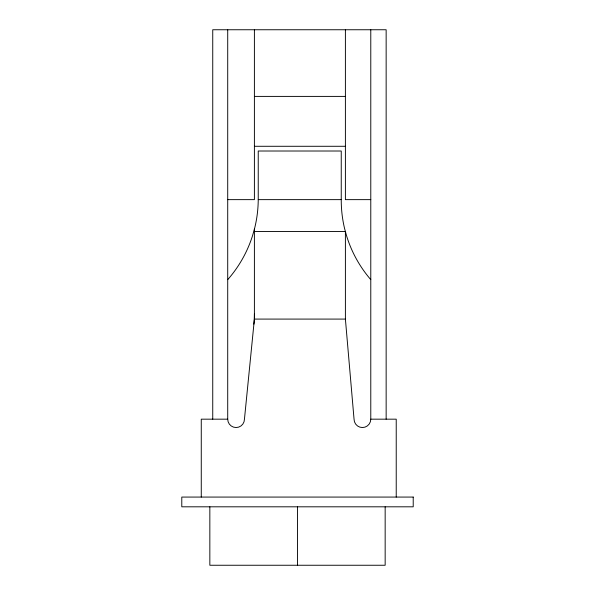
<?xml version="1.0" encoding="UTF-8"?>
<svg xmlns="http://www.w3.org/2000/svg" width="595" height="595" viewBox="0 0 595 595"><rect width="100%" height="100%" fill="white"/><g stroke="black" fill="none" stroke-linecap="round" stroke-linejoin="round"><path stroke-width="0.89" d="M254.4 229.142L254.4 319.084L244.448 419.17A8.367 8.367 0 0 1 236.081 427.537A8.367 8.367 0 0 1 227.714 419.17L227.714 29.75M254.4 96.397L345.397 96.397M254.4 146.281L345.397 146.281M227.714 199.637L254.4 199.637L254.4 29.75M227.714 279.65A122.302 122.302 0 0 0 252.6 235.516L254.578 228.502A122.302 122.302 0 0 0 258.237 199.637L341.247 199.637A121.536 121.536 0 0 0 344.557 228.428L346.454 235.442A121.536 121.536 0 0 0 370.782 279.65M370.782 199.637L345.397 199.637L345.397 29.75M254.4 231.514L345.397 231.514L345.397 319.084L354.047 419.17A8.367 8.367 0 0 0 362.414 427.537A8.367 8.367 0 0 0 370.782 419.17L370.782 29.75M254.4 319.084L345.397 319.084M227.714 419.17L201.266 419.17L201.266 497.07M370.782 419.17L396.225 419.17L396.225 497.07M386.148 419.17L386.148 29.75L212.742 29.75L212.742 419.17M385.158 506.814L385.158 565.25L209.842 565.25L209.842 506.814M341.247 199.637L341.247 151.011L258.237 151.011L258.237 199.637M297.5 506.814L297.5 565.25M254.4 314.101A41.918 16.838 -84.3 0 1 253.894 324.171M413.213 497.07L181.787 497.07L181.787 506.814L413.213 506.814L413.213 497.07"/></g></svg>
